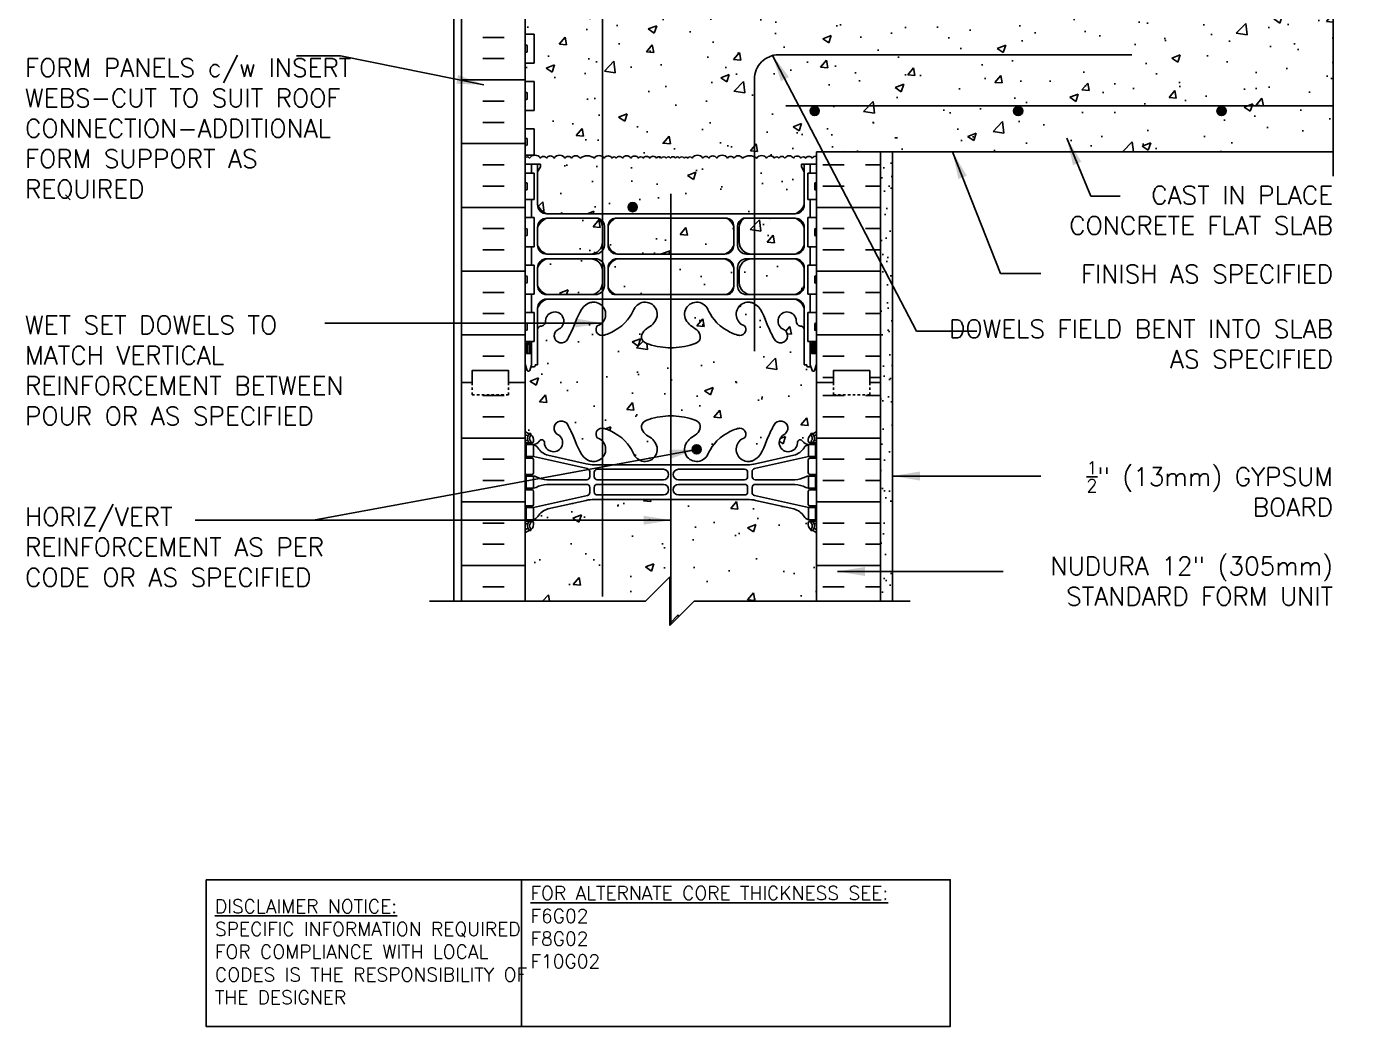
# Model space of a CAD drawing. Header units: inches. Extents: x 103.7 to 158.5, y 81.8 to 152.6.
# Drawn here: x 103.7 to 158.5, y 81.8 to 122.9 of the extents above; entities that cross this region are included whole.
import ezdxf

# ---------------------------------------------------------------- set-up
doc = ezdxf.new("R2010")
doc.units = ezdxf.units.IN
doc.header["$LTSCALE"] = 0.5
doc.header["$MEASUREMENT"] = 0
doc.linetypes.add('DASHED2', pattern=[0.375, 0.25, -0.125])
for name, color, linetype in [('HATCH', 12, 'Continuous'), ('line25', 2, 'Continuous'), ('LINE3', 3, 'Continuous'), ('LINE50', 5, 'Continuous'), ('LINE9', 9, 'Continuous'), ('TEXT', 4, 'Continuous'), ('Web_Edge', 9, 'Continuous')]:
    doc.layers.add(name, color=color, linetype=linetype)
doc.styles.add('DIM', font='romans.shx', dxfattribs={"width": 0.7})
doc.styles.add('ROMANS', font='romans.shx', dxfattribs={"height": 0.75})
doc.styles.get("Standard").update_dxf_attribs({"font": 'romans.shx', "height": 0.75})
doc.dimstyles.new('ext_12', dxfattribs={"dimscale": 12, "dimtxt": 0.09375, "dimasz": 0.09375, "dimexe": 0.09375, "dimexo": 0.0625, "dimgap": 0.0625, "dimtad": 1, "dimdec": 1, "dimzin": 3, "dimdsep": 46, "dimlunit": 4, "dimtxsty": 'DIM', "dimcen": 0.09, "dimdle": 0.09375, "dimclrt": 4, "dimadec": 0, "dimazin": 0, "dimtfac": 1, "dimtdec": 1, "dimtmove": 2, "dimatfit": 3, "dimfxl": 1, "dimfrac": 2, "dimtolj": 1, "dimtzin": 0, "dimarcsym": 0})

msp = doc.modelspace()

# ---------------------------------------------------------------- hatches: boundary and pattern name
at = {"layer": 'HATCH'}
h = msp.add_hatch(dxfattribs=at)
h.set_pattern_fill('INSUL', color=256, scale=7, style=0)
h.paths.add_polyline_path([(124.247, 117.284), (124.247, 126.284), (123.56, 126.284), (123.56, 125.784), (122.06, 125.784), (122.06, 126.284), (121.622, 126.284), (121.622, 108.284), (122.06, 108.284), (122.06, 108.784), (123.56, 108.784), (123.56, 108.284), (124.247, 108.284), (124.247, 109.013), (124.247, 109.013), (124.247, 110.413)])
h.paths.add_polyline_path([(138.872, 117.784), (136.247, 117.784), (136.247, 108.284), (136.935, 108.284), (136.935, 108.784), (138.435, 108.784), (138.435, 108.284), (138.872, 108.284)])
h = msp.add_hatch(dxfattribs=at)
h.set_pattern_fill('AR-CONC', color=256, scale=0.5)
h.paths.add_polyline_path([(136.247, 102.092, 0.088415), (136.101, 102.189), (136.011, 102.189), (136.011, 102.231, -0.249069), (135.901, 102.438), (135.901, 102.506, -0.414214), (135.964, 102.568), (136.011, 102.568), (136.011, 102.638), (135.906, 102.638, -0.168672), (135.72, 102.788, 0.17445), (135.313, 103.084), (133.732, 103.437, 0.054974), (133.405, 103.473), (130.247, 103.473), (127.089, 103.473, 0.054974), (126.762, 103.437), (125.181, 103.084, 0.17445), (124.774, 102.788, -0.168672), (124.588, 102.638), (124.483, 102.638), (124.483, 102.568), (124.531, 102.568, -0.414214), (124.593, 102.506), (124.593, 102.438, -0.249069), (124.483, 102.231), (124.483, 102.189), (124.393, 102.189, 0.088416), (124.247, 102.092), (124.247, 99.284), (129.203, 99.284), (130.203, 100.284), (130.203, 98.284), (131.203, 99.284), (136.247, 99.284)])
edge = h.paths.add_edge_path()
edge.add_line((136.247, 108.284), (136.247, 109.044))
edge.add_line((136.247, 109.044), (136.162, 108.783))
edge.add_arc((136.112, 108.81), 0.0567, 208.0725, 331.9275, ccw=False)
edge.add_line((136.062, 108.783), (136.013, 108.933))
edge.add_line((136.013, 108.933), (135.887, 108.933))
edge.add_arc((135.887, 108.983), 0.05, 180, 270, ccw=False)
edge.add_line((135.837, 108.983), (135.837, 109.013))
edge.add_line((135.837, 109.013), (135.737, 109.013))
edge.add_line((135.737, 109.013), (135.737, 110.503))
edge.add_arc((135.563, 110.426), 0.19, 23.6297, 85.6939)
edge.add_arc((135.606, 110.814), 0.2, 172.8929, 261.6212, ccw=False)
edge.add_arc((135.033, 110.82), 0.375, 2.9237, 239.8675)
edge.add_arc((134.759, 110.215), 0.293, -154.2016, 73.0731, ccw=False)
edge.add_spline(control_points=[(134.495, 110.087), (134.409, 110.254), (134.156, 110.744), (133.962, 111.425), (133.636, 111.555)], knot_values=[0, 0, 0, 0, 0.579211, 1.703896, 1.703896, 1.703896, 1.703896], degree=3, periodic=0)
edge.add_spline(control_points=[(133.636, 111.555), (133.587, 111.575), (133.532, 111.588), (133.476, 111.596)], knot_values=[1.703896, 1.703896, 1.703896, 1.703896, 1.875321, 1.875321, 1.875321, 1.875321], degree=3, periodic=0)
edge.add_arc((133.435, 111.098), 0.5, 85.2926, 251.7937)
edge.add_arc((133.088, 110.473), 0.242, -90, 38.2327, ccw=False)
edge.add_spline(control_points=[(133.088, 110.231), (132.967, 110.229), (132.148, 110.58), (131.903, 111.028), (131.763, 111.308)], knot_values=[0.038125, 0.038125, 0.038125, 0.038125, 0.320663, 1.237398, 1.237398, 1.237398, 1.237398], degree=3, periodic=0)
edge.add_arc((131.31, 111.098), 0.5, 24.819, 224.1875)
edge.add_spline(control_points=[(130.951, 110.749), (131.059, 110.586), (131.419, 110.496), (131.495, 110), (130.947, 109.764), (130.543, 109.736), (130.247, 109.715)], knot_values=[0.229407, 0.229407, 0.229407, 0.229407, 0.844432, 1.128849, 1.464331, 2.389004, 2.389004, 2.389004, 2.389004], degree=3, periodic=0)
edge.add_spline(control_points=[(130.247, 109.715), (129.951, 109.736), (129.547, 109.764), (128.999, 110), (129.075, 110.496), (129.435, 110.586), (129.543, 110.749)], knot_values=[0.229407, 0.229407, 0.229407, 0.229407, 1.15408, 1.489562, 1.773979, 2.389004, 2.389004, 2.389004, 2.389004], degree=3, periodic=0)
edge.add_arc((129.185, 111.098), 0.5, 315.8125, 515.181)
edge.add_spline(control_points=[(128.731, 111.308), (128.591, 111.028), (128.346, 110.58), (127.527, 110.229), (127.406, 110.231)], knot_values=[0.038125, 0.038125, 0.038125, 0.038125, 0.95486, 1.237398, 1.237398, 1.237398, 1.237398], degree=3, periodic=0)
edge.add_arc((127.406, 110.473), 0.242, 141.7673, 270, ccw=False)
edge.add_arc((127.06, 111.098), 0.5, 288.2063, 454.7074)
edge.add_spline(control_points=[(127.019, 111.596), (126.962, 111.588), (126.908, 111.575), (126.858, 111.555)], knot_values=[1.703896, 1.703896, 1.703896, 1.703896, 1.875321, 1.875321, 1.875321, 1.875321], degree=3, periodic=0)
edge.add_spline(control_points=[(126.858, 111.555), (126.532, 111.425), (126.338, 110.744), (126.085, 110.254), (125.999, 110.087)], knot_values=[0, 0, 0, 0, 1.124685, 1.703896, 1.703896, 1.703896, 1.703896], degree=3, periodic=0)
edge.add_arc((125.735, 110.215), 0.293, 106.9269, 334.2016, ccw=False)
edge.add_arc((125.461, 110.82), 0.375, 300.1325, 537.0763)
edge.add_arc((124.888, 110.814), 0.2, -81.62, 7.1071, ccw=False)
edge.add_arc((124.931, 110.426), 0.19, 94.3036, 156.3684)
edge.add_line((124.757, 110.503), (124.757, 109.013))
edge.add_line((124.757, 109.013), (124.657, 109.013))
edge.add_line((124.657, 109.013), (124.657, 108.983))
edge.add_arc((124.607, 108.983), 0.05, -90, 0, ccw=False)
edge.add_line((124.607, 108.933), (124.481, 108.933))
edge.add_line((124.481, 108.933), (124.432, 108.783))
edge.add_arc((124.382, 108.81), 0.0567, 208.0725, 331.9275, ccw=False)
edge.add_line((124.332, 108.783), (124.247, 109.044))
edge.add_line((124.247, 109.044), (124.247, 108.284))
edge.add_line((124.247, 108.284), (124.247, 106.284))
edge.add_arc((124.593, 106.645), 0.5, 226.2109, 246.4218)
edge.add_line((124.393, 106.187), (124.483, 106.187))
edge.add_line((124.483, 106.187), (124.483, 106.145))
edge.add_arc((124.343, 105.938), 0.25, 0, 55.9442, ccw=False)
edge.add_line((124.593, 105.938), (124.593, 105.871))
edge.add_arc((124.531, 105.871), 0.0625, -90, 0, ccw=False)
edge.add_line((124.531, 105.808), (124.483, 105.808))
edge.add_line((124.483, 105.808), (124.483, 105.738))
edge.add_line((124.483, 105.738), (124.588, 105.738))
edge.add_arc((124.551, 106.088), 0.352, 276.1291, 321.5331)
edge.add_arc((124.928, 105.82), 0.113, -12.1844, 154.0569, ccw=False)
edge.add_arc((125.413, 105.815), 0.375, 182.9237, 419.8675)
edge.add_arc((125.733, 106.408), 0.3, 27.597, 243.9425, ccw=False)
edge.add_spline(control_points=[(125.999, 106.547), (126.085, 106.381), (126.338, 105.891), (126.532, 105.21), (126.858, 105.079)], knot_values=[0, 0, 0, 0, 0.579211, 1.703896, 1.703896, 1.703896, 1.703896], degree=3, periodic=0)
edge.add_spline(control_points=[(126.858, 105.079), (126.908, 105.059), (126.962, 105.047), (127.019, 105.038)], knot_values=[1.703896, 1.703896, 1.703896, 1.703896, 1.875321, 1.875321, 1.875321, 1.875321], degree=3, periodic=0)
edge.add_arc((127.06, 105.537), 0.5, 265.2926, 431.7937)
edge.add_arc((127.406, 106.161), 0.242, 90, 218.2327, ccw=False)
edge.add_spline(control_points=[(127.406, 106.404), (127.527, 106.405), (128.346, 106.054), (128.591, 105.607), (128.731, 105.327)], knot_values=[0.038125, 0.038125, 0.038125, 0.038125, 0.320663, 1.237398, 1.237398, 1.237398, 1.237398], degree=3, periodic=0)
edge.add_arc((129.185, 105.537), 0.5, 204.819, 404.1875)
edge.add_spline(control_points=[(129.543, 105.885), (129.435, 106.048), (129.075, 106.139), (128.999, 106.634), (129.547, 106.87), (129.951, 106.899), (130.247, 106.92)], knot_values=[0.229407, 0.229407, 0.229407, 0.229407, 0.844432, 1.128849, 1.464331, 2.389004, 2.389004, 2.389004, 2.389004], degree=3, periodic=0)
edge.add_spline(control_points=[(130.247, 106.92), (130.543, 106.899), (130.947, 106.87), (131.495, 106.634), (131.419, 106.139), (131.059, 106.048), (130.951, 105.885)], knot_values=[0.229407, 0.229407, 0.229407, 0.229407, 1.15408, 1.489562, 1.773979, 2.389004, 2.389004, 2.389004, 2.389004], degree=3, periodic=0)
edge.add_arc((131.31, 105.537), 0.5, 135.8125, 335.181)
edge.add_spline(control_points=[(131.763, 105.327), (131.903, 105.607), (132.148, 106.054), (132.967, 106.405), (133.088, 106.404)], knot_values=[0.038125, 0.038125, 0.038125, 0.038125, 0.95486, 1.237398, 1.237398, 1.237398, 1.237398], degree=3, periodic=0)
edge.add_arc((133.088, 106.161), 0.242, -38.2327, 90, ccw=False)
edge.add_arc((133.435, 105.537), 0.5, 108.2063, 274.7074)
edge.add_spline(control_points=[(133.476, 105.038), (133.532, 105.047), (133.587, 105.059), (133.636, 105.079)], knot_values=[1.703896, 1.703896, 1.703896, 1.703896, 1.875321, 1.875321, 1.875321, 1.875321], degree=3, periodic=0)
edge.add_spline(control_points=[(133.636, 105.079), (133.962, 105.21), (134.156, 105.891), (134.409, 106.381), (134.495, 106.547)], knot_values=[0, 0, 0, 0, 1.124685, 1.703896, 1.703896, 1.703896, 1.703896], degree=3, periodic=0)
edge.add_arc((134.761, 106.408), 0.3, -63.9425, 153.16, ccw=False)
edge.add_arc((135.081, 105.815), 0.375, 120.1325, 357.0763)
edge.add_arc((135.566, 105.82), 0.113, 25.9431, 192.1844, ccw=False)
edge.add_arc((135.944, 106.088), 0.352, 218.4669, 263.8709)
edge.add_line((135.906, 105.738), (136.011, 105.738))
edge.add_line((136.011, 105.738), (136.011, 105.808))
edge.add_line((136.011, 105.808), (135.964, 105.808))
edge.add_arc((135.964, 105.871), 0.0625, 180, 270, ccw=False)
edge.add_line((135.901, 105.871), (135.901, 105.938))
edge.add_arc((136.151, 105.938), 0.25, 124.0558, 180, ccw=False)
edge.add_line((136.011, 106.145), (136.011, 106.187))
edge.add_line((136.011, 106.187), (136.101, 106.187))
edge.add_arc((135.901, 106.645), 0.5, 293.5782, 313.789)
edge.add_line((136.247, 106.284), (136.247, 108.284))
h.paths.add_polyline_path([(157.512, 123.253), (158.512, 124.253), (156.512, 124.253), (157.512, 125.253), (157.512, 125.784), (138.185, 125.784), (136.935, 125.784, 0.550158), (136.463, 125.79, 0.520567), (136.149, 125.79, 0.520567), (135.838, 125.79, 0.520567), (135.547, 125.79, 0.520567), (135.397, 125.79, 0.520567), (135.051, 125.79, 0.520567), (134.654, 125.79, 0.520567), (134.437, 125.79, 0.520567), (133.98, 125.79, 0.520567), (133.664, 125.79, 0.520567), (133.156, 125.79, 0.520567), (132.456, 125.79, 0.520567), (131.938, 125.79, 0.520567), (131.334, 125.79, 0.520567), (130.721, 125.79, 0.520567), (130.071, 125.79, 0.520567), (129.435, 125.79, 0.520567), (128.822, 125.79, 0.520567), (128.115, 125.79, 0.520567), (127.408, 125.79, 0.520567), (126.455, 125.79, 0.520567), (125.818, 125.79, 0.520567), (125.101, 125.79, 0.520567), (124.47, 125.79, 0.228601), (124.247, 125.915), (124.247, 124.589), (124.612, 124.589), (124.612, 123.389), (124.247, 123.389), (124.247, 122.639), (124.612, 122.639), (124.612, 121.439), (124.247, 121.439), (124.247, 120.689), (124.612, 120.689), (124.612, 119.489), (124.247, 119.489), (124.247, 118.739), (124.612, 118.739), (124.612, 117.648, -0.28381), (124.874, 117.534, -0.520567), (125.119, 117.534, -0.520567), (125.443, 117.534, -0.520567), (125.885, 117.534, -0.520567), (126.151, 117.534, -0.520567), (126.505, 117.534, -0.312003), (127.095, 117.534, -0.520567), (127.494, 117.534, -0.520567), (127.826, 117.534, -0.520567), (127.997, 117.534, -0.520567), (128.25, 117.534, -0.520567), (128.598, 117.534, -0.520567), (128.908, 117.534, -0.520567), (129.106, 117.534, -0.520567), (129.373, 117.534, -0.520567), (129.653, 117.534, -0.520567), (129.859, 117.534, -0.520567), (130.054, 117.534, -0.520567), (130.23, 117.534, -0.520567), (130.441, 117.534, -0.520567), (130.606, 117.534, -0.520567), (130.788, 117.534, -0.520567), (130.937, 117.534, -0.5218), (131.118, 117.534, -0.520567), (131.564, 117.534, -0.520567), (131.809, 117.534, -0.520567), (132.133, 117.534, -0.520567), (132.575, 117.534, -0.520567), (132.84, 117.534, -0.520567), (133.195, 117.534, -0.312003), (133.784, 117.534, -0.520567), (134.184, 117.534, -0.520567), (134.516, 117.534, -0.520567), (134.687, 117.534, -0.520567), (134.939, 117.534, -0.520567), (135.288, 117.534, -0.520567), (135.597, 117.534, -0.520567), (135.795, 117.534, -0.520567), (136.062, 117.534, -0.315632), (136.247, 117.602), (136.247, 117.784), (157.512, 117.784)])
h = msp.add_hatch(dxfattribs=at)
h.set_pattern_fill('AR-CONC', color=256, scale=0.5)
h.set_pattern_definition([(50, (-40.2826, 0), (3.5863, -0.31376), [0.375, -4.125]), (355, (-40.2826, 0), (-0.693757, 3.76096), [0.3, -3.3]), (100.4514, (-39.9837, -0.026), (2.892544, 3.4472), [0.3187, -3.50571]), (46.1842, (-40.2826, 1), (5.33621, -0.8276), [0.5625, -6.1875]), (96.6356, (-39.838, 0.931), (4.67331, 4.87059), [0.47805, -5.25857]), (351.1842, (-40.2826, 1), (4.67331, 4.8706), [0.45, -4.95]), (21, (-39.7826, 0.75), (2.984535, -2.013094), [0.375, -4.125]), (326, (-39.7826, 0.75), (1.216577, 3.62575), [0.3, -3.3]), (71.4514, (-39.534, 0.5822), (4.20111, 1.612656), [0.3187, -3.50571]), (37.5, (-40.2826, 0), (0.060799, 1.664469), [0, -3.26, 0, -3.35, 0, -3.3125]), (7.5, (-40.2826, 0), (1.315348, 1.972059), [0, -1.91, 0, -3.185, 0, -1.2625]), (327.5, (-41.3976, 0), (2.669112, -0.112774), [0, -1.25, 0, -3.9, 0, -5.175]), (317.5, (-41.8976, 0), (2.91593, 0.500525), [0, -1.625, 0, -2.59, 0, -3.675])])
h.paths.add_polyline_path([(135.737, 117.284), (136.247, 117.284), (136.247, 117.602, 0.315632), (136.062, 117.534, 0.520567), (135.795, 117.534, 0.520567), (135.597, 117.534, 0.520567), (135.288, 117.534, 0.520567), (134.939, 117.534, 0.520567), (134.687, 117.534, 0.520567), (134.516, 117.534, 0.520567), (134.184, 117.534, 0.520567), (133.784, 117.534, 0.312003), (133.195, 117.534, 0.520567), (132.84, 117.534, 0.520567), (132.575, 117.534, 0.520567), (132.133, 117.534, 0.520567), (131.809, 117.534, 0.520567), (131.564, 117.534, 0.520567), (131.118, 117.534, 0.5218), (130.937, 117.534, 0.520567), (130.788, 117.534, 0.520567), (130.606, 117.534, 0.520567), (130.441, 117.534, 0.520567), (130.23, 117.534, 0.520567), (130.054, 117.534, 0.520567), (129.859, 117.534, 0.520567), (129.653, 117.534, 0.520567), (129.373, 117.534, 0.520567), (129.106, 117.534, 0.520567), (128.908, 117.534, 0.520567), (128.598, 117.534, 0.520567), (128.25, 117.534, 0.520567), (127.997, 117.534, 0.520567), (127.826, 117.534, 0.520567), (127.494, 117.534, 0.520567), (127.095, 117.534, 0.312003), (126.505, 117.534, 0.520567), (126.151, 117.534, 0.520567), (125.885, 117.534, 0.520567), (125.443, 117.534, 0.520567), (125.119, 117.534, 0.520567), (124.874, 117.534, 0.520567), (124.429, 117.534, 0.5218), (124.247, 117.534), (124.247, 117.284), (124.757, 117.284), (124.757, 115.614, 0.412864), (125.132, 115.24), (135.362, 115.24, 0.414225), (135.737, 115.615)])
h = msp.add_hatch(dxfattribs=at)
h.set_pattern_fill('AR-SAND', color=256, scale=0.5, style=0)
h.set_pattern_definition([(37.5, (-92.5193, -12.13566), (-0.0314967, 0.9634119), [0, -0.76, 0, -0.85, 0, -0.8125]), (7.5, (-92.5193, -12.1357), (0.8848884, 1.411073), [0, -0.41, 0, -0.685, 0, -0.2625]), (327.5, (-93.1343, -12.1357), (1.557071, 0.0028295), [0, -0.25, 0, -0.9, 0, -1.175]), (317.5, (-93.1343, -12.1357), (1.503063, 0.438838), [0, -0.125, 0, -0.59, 0, -0.675])])
h.paths.add_polyline_path([(139.372, 117.784), (138.872, 117.784), (138.872, 117.31), (139.372, 117.31)])
h.paths.add_polyline_path([(139.372, 102.284), (138.872, 102.284), (138.872, 117.284), (139.372, 117.284)])
h.paths.add_polyline_path([(138.872, 99.284), (139.372, 99.284), (139.372, 102.197), (138.872, 102.197)])
h = msp.add_hatch(dxfattribs=at)
h.set_pattern_fill('AR-CONC', color=256, scale=0.5)
h.paths.add_polyline_path([(127.432, 112.893, 0.410093), (126.932, 113.386), (125.132, 113.386, 0.225652), (124.757, 113.011), (124.757, 112.285, 0.225652), (125.132, 111.91), (126.932, 111.91, 0.406005), (127.432, 112.396)])
h.paths.add_polyline_path([(127.238, 115.053), (125.132, 115.053, 0.225652), (124.757, 114.678), (124.757, 113.952, 0.225652), (125.132, 113.577), (126.932, 113.577, 0.418521), (127.432, 114.084), (127.432, 114.667), (127.432, 114.683, 0.237574)])
h.paths.add_polyline_path([(130.247, 115.053), (127.958, 115.053, 0.185301), (127.66, 114.72), (127.66, 113.952, 0.225652), (128.035, 113.577), (130.247, 113.577)])
h.paths.add_polyline_path([(128.484, 114.782, -1), (128.859, 114.782, -1)], flags=16)
h.paths.add_polyline_path([(132.835, 114.72, 0.185301), (132.536, 115.053), (130.247, 115.053), (130.247, 113.577), (132.46, 113.577, 0.225652), (132.835, 113.952)])
h.paths.add_polyline_path([(132.835, 112.243), (132.835, 113.011, 0.225652), (132.46, 113.386), (130.247, 113.386), (130.247, 111.91), (132.536, 111.91, 0.185301)])
h.paths.add_polyline_path([(130.247, 113.386), (128.035, 113.386, 0.225652), (127.66, 113.011), (127.66, 112.243, 0.185301), (127.958, 111.91), (130.247, 111.91)])
h.paths.add_polyline_path([(133.682, 113.386), (133.562, 113.386, 0.418521), (133.062, 112.879), (133.062, 112.396, 0.406005), (133.562, 111.91), (133.682, 111.91)])
h.paths.add_polyline_path([(133.682, 115.053), (133.256, 115.053, 0.24677), (133.062, 114.667), (133.062, 114.07, 0.410093), (133.562, 113.577), (133.682, 113.577)])
h.paths.add_polyline_path([(135.737, 114.678, 0.225652), (135.362, 115.053), (133.682, 115.053), (133.682, 113.577), (135.362, 113.577, 0.225652), (135.737, 113.952)])
h.paths.add_polyline_path([(135.737, 113.011, 0.225652), (135.362, 113.386), (133.682, 113.386), (133.682, 111.91), (135.362, 111.91, 0.225652), (135.737, 112.285)])
h = msp.add_hatch(dxfattribs=at)
h.set_pattern_fill('INSUL', color=256, scale=7, style=0)
h.set_pattern_definition([(0, (0, -14.75), (0, 2.625), []), (0, (0, -13.875), (0, 2.625), [0.875, -0.875]), (0, (0, -13), (0, 2.625), [0.875, -0.875])])
h.paths.add_polyline_path([(136.247, 99.284), (138.872, 99.284), (138.872, 108.284), (138.435, 108.284), (138.435, 107.784), (136.935, 107.784), (136.935, 108.284), (136.247, 108.284)])
h.paths.add_polyline_path([(121.622, 99.284), (124.247, 99.284), (124.247, 106.156), (124.247, 107.556), (124.247, 108.284), (123.56, 108.284), (123.56, 107.784), (122.06, 107.784), (122.06, 108.284), (121.622, 108.284)])
at = {"layer": 'LINE3'}
for points in [[(136.357, 119.472, 1), (135.982, 119.472, 1)], [(144.732, 119.472, 1), (144.357, 119.472, 1)], [(153.107, 119.472, 1), (152.732, 119.472, 1)], [(128.859, 115.513, 1), (128.484, 115.513, 1)], [(131.497, 105.537, 1), (131.122, 105.537, 1)]]:
    msp.add_hatch(color=256, dxfattribs=at).paths.add_polyline_path(points)

# ---------------------------------------------------------------- linework, layer by layer
at = {"layer": 'HATCH'}
for points in [[(130.937, 117.534, 0.520567), (130.788, 117.534, 0.520567), (130.606, 117.534, 0.520567), (130.441, 117.534, 0.520567), (130.23, 117.534, 0.520567), (130.054, 117.534, 0.520567), (129.859, 117.534, 0.520567), (129.653, 117.534, 0.520567), (129.373, 117.534, 0.520567), (129.106, 117.534, 0.520567), (128.908, 117.534, 0.520567), (128.598, 117.534, 0.520567), (128.25, 117.534, 0.520567), (127.997, 117.534, 0.520567), (127.826, 117.534, 0.520567), (127.494, 117.534, 0.520567), (127.095, 117.534, 0.312003), (126.505, 117.534, 0.520567), (126.151, 117.534, 0.520567), (125.885, 117.534, 0.520567), (125.443, 117.534, 0.520567), (125.119, 117.534, 0.520567), (124.874, 117.534, 0.520567), (124.429, 117.534, 0.5218), (124.247, 117.534)], [(136.247, 117.602, 0.315633), (136.062, 117.534, 0.520567), (135.795, 117.534, 0.520567), (135.597, 117.534, 0.520567), (135.288, 117.534, 0.520567), (134.939, 117.534, 0.520567), (134.687, 117.534, 0.520567), (134.516, 117.534, 0.520567), (134.184, 117.534, 0.520567), (133.784, 117.534, 0.312003), (133.195, 117.534, 0.520567), (132.84, 117.534, 0.520567), (132.575, 117.534, 0.520567), (132.133, 117.534, 0.520567), (131.809, 117.534, 0.520567), (131.564, 117.534, 0.520567), (131.118, 117.534, 0.5218), (130.937, 117.534)]]:
    msp.add_lwpolyline(points, format="xyb", dxfattribs=at)
at = {"layer": 'line25'}
for p, q in [((124.247, 108.284), (124.247, 126.284)), ((124.247, 122.639), (124.612, 122.639)), ((124.612, 121.439), (124.612, 122.639)), ((124.247, 121.439), (124.612, 121.439)), ((124.247, 120.689), (124.612, 120.689)), ((124.612, 119.489), (124.612, 120.689)), ((124.247, 119.489), (124.612, 119.489)), ((124.247, 118.739), (124.612, 118.739)), ((124.612, 118.739), (124.612, 117.659)), ((124.247, 117.659), (124.612, 117.659)), ((136.247, 117.784), (136.247, 108.284)), ((136.247, 108.284), (136.247, 117.784)), ((136.247, 117.784), (157.512, 117.784)), ((124.247, 116.909), (124.612, 116.909)), ((124.612, 115.829), (124.612, 116.909)), ((136.247, 116.909), (135.882, 116.909)), ((135.882, 115.829), (135.882, 116.909)), ((124.247, 116.259), (124.247, 116.479)), ((124.247, 116.424), (124.247, 116.424)), ((124.247, 116.314), (124.247, 116.314)), ((124.287, 116.519), (124.287, 116.519)), ((124.287, 116.219), (124.287, 116.219)), ((124.327, 116.259), (124.327, 116.479)), ((136.167, 116.259), (136.167, 116.479)), ((136.207, 116.519), (136.207, 116.519)), ((136.207, 116.219), (136.207, 116.219)), ((136.247, 116.259), (136.247, 116.479)), ((136.247, 116.424), (136.247, 116.424)), ((136.247, 116.314), (136.247, 116.314)), ((124.247, 115.829), (124.612, 115.829)), ((136.247, 115.829), (135.882, 115.829)), ((124.247, 115.079), (124.612, 115.079)), ((124.612, 115.079), (124.612, 113.879)), ((136.247, 115.079), (135.882, 115.079)), ((135.882, 115.079), (135.882, 113.879)), ((124.247, 114.589), (124.247, 114.369)), ((124.247, 114.534), (124.247, 114.534)), ((124.287, 114.629), (124.287, 114.629)), ((124.327, 114.589), (124.327, 114.369)), ((136.167, 114.589), (136.167, 114.369)), ((136.207, 114.629), (136.207, 114.629)), ((136.247, 114.589), (136.247, 114.369)), ((136.247, 114.534), (136.247, 114.534)), ((124.247, 114.424), (124.247, 114.424)), ((124.287, 114.329), (124.287, 114.329)), ((136.207, 114.329), (136.207, 114.329)), ((136.247, 114.424), (136.247, 114.424)), ((124.247, 113.879), (124.612, 113.879)), ((136.247, 113.879), (135.882, 113.879)), ((124.247, 113.129), (124.612, 113.129)), ((124.612, 113.129), (124.612, 111.929)), ((136.247, 113.129), (135.882, 113.129)), ((135.882, 113.129), (135.882, 111.929)), ((124.247, 112.639), (124.247, 112.419)), ((124.247, 112.584), (124.247, 112.584)), ((124.247, 112.474), (124.247, 112.474)), ((124.287, 112.379), (124.287, 112.379)), ((124.327, 112.639), (124.327, 112.419)), ((136.167, 112.639), (136.167, 112.419)), ((136.207, 112.379), (136.207, 112.379)), ((136.247, 112.639), (136.247, 112.419)), ((136.247, 112.584), (136.247, 112.584)), ((136.247, 112.474), (136.247, 112.474)), ((124.247, 111.929), (124.612, 111.929)), ((136.247, 111.929), (135.882, 111.929)), ((124.247, 111.179), (124.612, 111.179)), ((124.247, 110.689), (124.247, 110.469)), ((124.287, 110.729), (124.287, 110.729)), ((124.327, 110.689), (124.327, 110.469)), ((124.612, 111.179), (124.612, 109.979)), ((136.247, 111.179), (135.882, 111.179)), ((135.882, 111.179), (135.882, 109.979)), ((136.167, 110.689), (136.167, 110.469)), ((136.207, 110.729), (136.207, 110.729)), ((136.247, 110.689), (136.247, 110.469)), ((124.247, 110.634), (124.247, 110.634)), ((124.247, 110.524), (124.247, 110.524)), ((124.287, 110.429), (124.287, 110.429)), ((136.207, 110.429), (136.207, 110.429)), ((136.247, 110.634), (136.247, 110.634)), ((136.247, 110.524), (136.247, 110.524)), ((124.247, 109.979), (124.612, 109.979)), ((136.247, 109.979), (135.882, 109.979)), ((124.247, 108.284), (124.247, 99.284)), ((136.247, 99.284), (136.247, 108.284))]:
    msp.add_line(p, q, dxfattribs=at)
for centre, start, end in [((124.287, 116.479), 90, 180), ((124.287, 116.259), 180, 270), ((124.287, 116.479), 360, 90), ((124.287, 116.259), 270, 0), ((136.207, 116.479), 90, 180), ((136.207, 116.259), 180, 270), ((136.207, 116.479), 0, 90), ((136.207, 116.259), 270, 0), ((124.287, 114.589), 90, 180), ((124.287, 114.589), 0, 90), ((136.207, 114.589), 90, 180), ((136.207, 114.589), 360, 90), ((124.287, 114.369), 180, 270), ((124.287, 114.369), 270, 0), ((136.207, 114.369), 180, 270), ((136.207, 114.369), 270, 0), ((124.287, 112.639), 90, 180), ((124.287, 112.419), 180, 270), ((124.287, 112.639), 0, 90), ((124.287, 112.419), 270, 0), ((136.207, 112.639), 90, 180), ((136.207, 112.419), 180, 270), ((136.207, 112.639), 360, 90), ((136.207, 112.419), 270, 0), ((124.287, 110.689), 90, 180), ((124.287, 110.689), 0, 90), ((136.207, 110.689), 90, 180), ((136.207, 110.689), 360, 90), ((124.287, 110.469), 180, 270), ((124.287, 110.469), 270, 0), ((136.207, 110.469), 180, 270), ((136.207, 110.469), 270, 0)]:
    msp.add_arc(centre, 0.04, start, end, dxfattribs=at)
at = {"layer": 'LINE3'}
for p, q in [((127.436, 99.481), (127.436, 135.604)), ((157.512, 119.69), (134.973, 119.69)), ((130.247, 98.329), (130.247, 116.054))]:
    msp.add_line(p, q, dxfattribs=at)
at = {"layer": 'LINE3', "linetype": 'Continuous'}
msp.add_lwpolyline([(133.682, 109.577), (133.682, 120.784, -0.414214), (134.682, 121.784), (149.224, 121.784)], format="xyb", dxfattribs=at)
at = {"layer": 'LINE3'}
for centre in [(136.169, 119.472), (144.544, 119.472), (152.919, 119.472), (128.671, 115.513), (131.31, 105.537)]:
    msp.add_circle(centre, 0.188, dxfattribs=at)
at = {"layer": 'LINE50'}
for p, q in [((121.622, 126.284), (121.622, 108.284)), ((138.872, 117.784), (138.872, 108.284)), ((121.622, 99.284), (121.622, 108.284)), ((138.872, 99.284), (138.872, 108.284))]:
    msp.add_line(p, q, dxfattribs=at)
for points in [[(121.622, 108.284), (122.06, 108.284), (122.06, 108.784), (123.56, 108.784), (123.56, 108.284), (124.247, 108.284)], [(121.622, 108.284), (122.06, 108.284), (122.06, 108.784), (123.56, 108.784), (123.56, 108.284), (124.247, 108.284)], [(138.872, 108.284), (138.435, 108.284), (138.435, 108.784), (136.935, 108.784), (136.935, 108.284), (136.247, 108.284)], [(138.872, 108.284), (138.435, 108.284), (138.435, 108.784), (136.935, 108.784), (136.935, 108.284), (136.247, 108.284)]]:
    msp.add_lwpolyline(points, dxfattribs=at)
at = {"layer": 'LINE9'}
for p, q in [((121.31, 135.604), (121.31, 99.284)), ((157.512, 116.784), (157.512, 123.253)), ((124.247, 121.929), (124.247, 122.149)), ((124.247, 122.094), (124.247, 122.094)), ((124.247, 121.984), (124.247, 121.984)), ((124.287, 122.189), (124.287, 122.189)), ((124.327, 121.929), (124.327, 122.149)), ((124.247, 119.979), (124.247, 120.199)), ((124.247, 120.144), (124.247, 120.144)), ((124.247, 120.034), (124.247, 120.034)), ((124.287, 120.239), (124.287, 120.239)), ((124.327, 119.979), (124.327, 120.199)), ((124.287, 119.939), (124.287, 119.939)), ((124.247, 118.309), (124.247, 118.089)), ((124.247, 118.254), (124.247, 118.254)), ((124.247, 118.144), (124.247, 118.144)), ((124.287, 118.349), (124.287, 118.349)), ((124.287, 118.049), (124.287, 118.049)), ((124.327, 118.309), (124.327, 118.089)), ((139.372, 117.784), (139.372, 99.284)), ((129.203, 99.284), (130.203, 100.284)), ((130.203, 98.284), (130.203, 100.284)), ((120.31, 99.284), (129.203, 99.284)), ((131.203, 99.284), (130.203, 98.284)), ((131.203, 99.284), (140.096, 99.284))]:
    msp.add_line(p, q, dxfattribs=at)
at = {"layer": 'LINE9', "linetype": 'DASHED2', "ltscale": 0.15}
for points in [[(123.56, 108.284), (123.56, 108.284), (123.56, 107.784), (122.06, 107.784), (122.06, 108.284), (122.06, 108.284)], [(138.435, 108.284), (138.435, 108.284), (138.435, 107.784), (136.935, 107.784), (136.935, 108.284), (136.935, 108.284)]]:
    msp.add_lwpolyline(points, dxfattribs=at)
at = {"layer": 'LINE9'}
for centre, start, end in [((124.287, 122.149), 90, 180), ((124.287, 121.929), 180, 270), ((124.287, 122.149), 360, 90), ((124.287, 121.929), 270, 0), ((124.287, 120.199), 90, 180), ((124.287, 120.199), 360, 90), ((124.287, 119.979), 180, 270), ((124.287, 119.979), 270, 0), ((124.287, 118.309), 90, 180), ((124.287, 118.089), 180, 270), ((124.287, 118.309), 0, 90), ((124.287, 118.089), 270, 0)]:
    msp.add_arc(centre, 0.04, start, end, dxfattribs=at)
at = {"layer": 'TEXT'}
msp.add_lwpolyline([(111.105, 87.812), (124.089, 87.812), (124.089, 81.774), (111.105, 81.774)], close=True, dxfattribs=at)
msp.add_lwpolyline([(124.089, 87.812), (141.749, 87.812), (141.749, 81.774), (124.089, 81.774)], dxfattribs=at)
at = {"layer": 'Web_Edge'}
for p, q in [((124.877, 117.284), (124.247, 117.284)), ((124.757, 117.284), (124.757, 115.615)), ((124.877, 117.284), (124.877, 117.172)), ((124.877, 117.284), (124.877, 117.172)), ((135.617, 117.284), (136.247, 117.284)), ((135.617, 117.284), (135.617, 117.172)), ((135.617, 117.284), (135.617, 117.172)), ((135.737, 117.284), (135.737, 115.615)), ((124.877, 117.172), (124.757, 116.972)), ((124.877, 117.172), (124.757, 116.972)), ((135.617, 117.172), (135.737, 116.972)), ((135.617, 117.172), (135.737, 116.972)), ((125.132, 115.24), (135.362, 115.24)), ((124.757, 114.678), (124.757, 113.952)), ((127.255, 115.053), (125.132, 115.053)), ((127.432, 114.07), (127.432, 114.667)), ((127.507, 114.708), (127.507, 113.939)), ((127.66, 114.721), (127.66, 113.952)), ((127.958, 115.053), (132.57, 115.053)), ((132.835, 114.721), (132.835, 113.952)), ((132.987, 114.708), (132.987, 113.939)), ((133.062, 114.07), (133.062, 114.667)), ((133.239, 115.053), (135.362, 115.053)), ((135.737, 114.678), (135.737, 113.952)), ((125.132, 113.577), (127.132, 113.577)), ((132.46, 113.577), (128.035, 113.577)), ((135.362, 113.577), (133.362, 113.577)), ((124.757, 112.285), (124.757, 113.011)), ((125.132, 113.386), (127.132, 113.386)), ((127.432, 112.893), (127.432, 112.396)), ((127.507, 112.272), (127.507, 113.025)), ((127.66, 112.242), (127.66, 113.011)), ((132.46, 113.386), (128.035, 113.386)), ((132.835, 112.242), (132.835, 113.011)), ((132.987, 112.272), (132.987, 113.025)), ((133.062, 112.893), (133.062, 112.396)), ((135.362, 113.386), (133.362, 113.386)), ((135.737, 112.285), (135.737, 113.011)), ((127.132, 111.91), (125.132, 111.91)), ((127.958, 111.91), (132.57, 111.91)), ((133.362, 111.91), (135.362, 111.91)), ((124.757, 111.348), (124.757, 109.013)), ((125.132, 111.723), (135.362, 111.723)), ((135.737, 111.348), (135.737, 109.013)), ((124.507, 109.013), (124.507, 109.979)), ((135.987, 109.013), (135.987, 109.979)), ((124.247, 109.044), (124.332, 108.783)), ((136.247, 109.044), (136.162, 108.783)), ((124.507, 109.013), (124.432, 108.783)), ((124.481, 108.933), (124.607, 108.933)), ((124.657, 109.013), (124.757, 109.013)), ((124.657, 109.013), (124.657, 108.983)), ((124.657, 108.983), (124.657, 108.983)), ((135.837, 109.013), (135.737, 109.013)), ((135.837, 109.013), (135.837, 108.983)), ((135.837, 108.983), (135.837, 108.983)), ((136.013, 108.933), (135.887, 108.933)), ((135.987, 109.013), (136.062, 108.783)), ((124.247, 105.908), (124.325, 105.908)), ((124.247, 105.808), (124.531, 105.808)), ((124.393, 106.187), (124.483, 106.187)), ((124.393, 105.808), (124.393, 105.738)), ((124.483, 106.187), (124.483, 106.145)), ((124.483, 105.808), (124.483, 105.738)), ((124.593, 105.938), (124.593, 105.871)), ((135.901, 105.938), (135.901, 105.871)), ((136.247, 105.808), (135.964, 105.808)), ((136.101, 106.187), (136.011, 106.187)), ((136.011, 106.187), (136.011, 106.145)), ((136.011, 105.808), (136.011, 105.738)), ((136.101, 105.808), (136.101, 105.738)), ((136.247, 105.908), (136.169, 105.908)), ((124.393, 105.238), (124.393, 105.168)), ((124.483, 105.238), (124.483, 105.168)), ((126.806, 104.742), (124.588, 105.238)), ((126.762, 104.94), (125.181, 105.293)), ((133.688, 104.742), (135.906, 105.238)), ((133.732, 104.94), (135.313, 105.293)), ((136.011, 105.238), (136.011, 105.168)), ((136.101, 105.238), (136.101, 105.168)), ((124.247, 105.168), (124.531, 105.168)), ((124.593, 105.106), (124.593, 104.571)), ((127.089, 104.904), (129.247, 104.904)), ((130.247, 104.904), (127.089, 104.904)), ((127.216, 104.717), (129.935, 104.717)), ((130.247, 104.904), (133.405, 104.904)), ((133.278, 104.717), (130.559, 104.717)), ((133.405, 104.904), (131.247, 104.904)), ((135.901, 105.106), (135.901, 104.571)), ((136.247, 105.168), (135.964, 105.168)), ((124.247, 104.508), (124.531, 104.508)), ((124.393, 104.508), (124.393, 104.438)), ((124.483, 104.508), (124.483, 104.438)), ((126.778, 104.282), (125.141, 104.282)), ((126.903, 104.407), (126.903, 104.62)), ((127.091, 104.408), (127.091, 104.592)), ((127.216, 104.283), (129.935, 104.283)), ((133.278, 104.283), (130.559, 104.283)), ((133.403, 104.408), (133.403, 104.592)), ((133.591, 104.407), (133.591, 104.62)), ((133.716, 104.282), (135.353, 104.282)), ((136.247, 104.508), (135.964, 104.508)), ((136.011, 104.508), (136.011, 104.438)), ((136.101, 104.508), (136.101, 104.438)), ((124.247, 103.868), (124.531, 103.868)), ((124.393, 103.868), (124.393, 103.938)), ((124.483, 103.868), (124.483, 103.938)), ((126.806, 103.635), (124.588, 103.138)), ((124.593, 103.271), (124.593, 103.806)), ((126.778, 104.094), (125.141, 104.094)), ((126.903, 103.969), (126.903, 103.757)), ((127.091, 103.968), (127.091, 103.784)), ((127.216, 104.093), (129.935, 104.093)), ((127.216, 103.659), (129.935, 103.659)), ((133.278, 104.093), (130.559, 104.093)), ((133.278, 103.659), (130.559, 103.659)), ((133.403, 103.968), (133.403, 103.784)), ((133.591, 103.969), (133.591, 103.757)), ((133.688, 103.635), (135.906, 103.138)), ((133.716, 104.094), (135.353, 104.094)), ((135.901, 103.271), (135.901, 103.806)), ((136.247, 103.868), (135.964, 103.868)), ((136.011, 103.868), (136.011, 103.938)), ((136.101, 103.868), (136.101, 103.938)), ((124.247, 103.208), (124.531, 103.208)), ((124.393, 103.138), (124.393, 103.208)), ((124.483, 103.138), (124.483, 103.208)), ((126.762, 103.437), (125.181, 103.084)), ((127.089, 103.473), (129.247, 103.473)), ((130.247, 103.473), (127.089, 103.473)), ((130.247, 103.473), (133.405, 103.473)), ((133.405, 103.473), (131.247, 103.473)), ((133.732, 103.437), (135.313, 103.084)), ((136.247, 103.208), (135.964, 103.208)), ((136.011, 103.138), (136.011, 103.208)), ((136.101, 103.138), (136.101, 103.208)), ((124.247, 102.568), (124.531, 102.568)), ((124.247, 102.468), (124.325, 102.468)), ((124.393, 102.568), (124.393, 102.638)), ((124.483, 102.568), (124.483, 102.638)), ((124.593, 102.438), (124.593, 102.506)), ((135.901, 102.438), (135.901, 102.506)), ((136.247, 102.568), (135.964, 102.568)), ((136.011, 102.568), (136.011, 102.638)), ((136.101, 102.568), (136.101, 102.638)), ((136.247, 102.468), (136.169, 102.468)), ((124.393, 102.189), (124.483, 102.189)), ((124.483, 102.189), (124.483, 102.231)), ((136.011, 102.189), (136.011, 102.231)), ((136.101, 102.189), (136.011, 102.189))]:
    msp.add_line(p, q, dxfattribs=at)
for points in [[(124.507, 117.284), (124.507, 116.909)], [(135.987, 117.284), (135.987, 116.909)], [(124.507, 115.829), (124.507, 115.079)], [(135.987, 115.829), (135.987, 115.079)], [(124.507, 113.879), (124.507, 113.129)], [(135.987, 113.879), (135.987, 113.129)], [(124.507, 111.929), (124.507, 111.179)], [(135.987, 111.929), (135.987, 111.179)], [(124.507, 109.979), (124.507, 109.163)], [(135.987, 109.979), (135.987, 109.163)], [(124.588, 104.188), (124.588, 104.438), (124.288, 104.438), (124.288, 104.188)], [(124.588, 104.188), (124.588, 103.938), (124.288, 103.938), (124.288, 104.188)], [(135.906, 104.188), (135.906, 104.438), (136.206, 104.438), (136.206, 104.188)], [(135.906, 104.188), (135.906, 103.938), (136.206, 103.938), (136.206, 104.188)]]:
    msp.add_lwpolyline(points, dxfattribs=at)
for points in [[(124.457, 109.923), (124.307, 109.923), (124.307, 109.483), (124.457, 109.483)], [(124.417, 109.863), (124.347, 109.863), (124.347, 109.483), (124.417, 109.483)], [(136.037, 109.923), (136.187, 109.923), (136.187, 109.483), (136.037, 109.483)], [(136.077, 109.863), (136.147, 109.863), (136.147, 109.483), (136.077, 109.483)], [(124.288, 105.238), (124.588, 105.238), (124.588, 105.738), (124.288, 105.738)], [(136.206, 105.238), (135.906, 105.238), (135.906, 105.738), (136.206, 105.738)], [(124.288, 103.138), (124.588, 103.138), (124.588, 102.638), (124.288, 102.638)], [(136.206, 103.138), (135.906, 103.138), (135.906, 102.638), (136.206, 102.638)]]:
    msp.add_lwpolyline(points, close=True, dxfattribs=at)
for centre, radius, start, end in [((125.339, 115.822), 0.618, 199.5703, 250.431), ((125.132, 115.615), 0.375, 180.0021, 269.9991), ((135.155, 115.822), 0.618, 289.569, 340.4297), ((135.362, 115.615), 0.375, 270.0009, 359.9979), ((125.339, 114.471), 0.617, 109.5682, 160.4318), ((125.132, 114.678), 0.375, 90, 180), ((126.968, 114.675), 0.464, 358.9928, 54.4406), ((127.161, 114.72), 0.346, 358.053, 74.2116), ((128.243, 114.497), 0.624, 117.0966, 159.0881), ((128.036, 114.721), 0.376, 138.3704, 179.9486), ((127.941, 114.804), 0.25, 86.1209, 138.3704), ((132.553, 114.804), 0.25, 41.6296, 93.8791), ((132.251, 114.497), 0.624, 20.9119, 62.9034), ((132.458, 114.721), 0.376, 0.0514, 41.6296), ((133.333, 114.72), 0.346, 105.7884, 181.947), ((133.526, 114.675), 0.464, 125.5594, 181.0072), ((135.155, 114.471), 0.617, 19.5682, 70.4318), ((135.362, 114.678), 0.375, 360, 90), ((126.932, 114.077), 0.5, 270, 359.1927), ((133.562, 114.077), 0.5, 180.8073, 270), ((125.339, 114.159), 0.617, 199.5682, 250.4318), ((125.132, 113.952), 0.375, 180, 270), ((127.132, 113.952), 0.375, 270, 357.9696), ((128.241, 114.159), 0.617, 199.5682, 250.4318), ((128.035, 113.952), 0.375, 180, 270), ((132.253, 114.159), 0.617, 289.5682, 340.4318), ((132.46, 113.952), 0.375, 270, 360), ((133.362, 113.952), 0.375, 182.0304, 270), ((135.155, 114.159), 0.617, 289.5682, 340.4318), ((135.362, 113.952), 0.375, 270, 0), ((125.339, 112.804), 0.617, 109.5682, 160.4318), ((125.132, 113.011), 0.375, 90, 180), ((126.932, 112.886), 0.5, 0.8073, 90), ((127.132, 113.011), 0.375, 2.0304, 90), ((128.241, 112.804), 0.617, 109.5682, 160.4318), ((128.035, 113.011), 0.375, 90, 180), ((132.253, 112.804), 0.617, 19.5682, 70.4318), ((132.46, 113.011), 0.375, 0, 90), ((133.362, 113.011), 0.375, 90, 177.9696), ((133.562, 112.886), 0.5, 90, 179.1927), ((135.155, 112.804), 0.617, 19.5682, 70.4318), ((135.362, 113.011), 0.375, 360, 90), ((126.932, 112.41), 0.5, 270, 359.1927), ((133.562, 112.41), 0.5, 180.8073, 270), ((125.339, 112.492), 0.617, 199.5682, 250.4318), ((125.132, 112.285), 0.375, 180, 270), ((127.132, 112.285), 0.375, 270, 357.9696), ((128.243, 112.466), 0.624, 200.9119, 242.9034), ((128.036, 112.242), 0.376, 180.0514, 221.6296), ((127.941, 112.16), 0.25, 221.6296, 273.8791), ((132.251, 112.466), 0.624, 297.0966, 339.0881), ((132.553, 112.16), 0.25, 266.1209, 318.3704), ((132.458, 112.242), 0.376, 318.3704, 359.9486), ((133.362, 112.285), 0.375, 182.0304, 270), ((135.155, 112.492), 0.617, 289.5682, 340.4318), ((135.362, 112.285), 0.375, 270, 0), ((125.339, 111.141), 0.618, 109.569, 160.4297), ((125.132, 111.348), 0.375, 90.0009, 179.9979), ((127.06, 111.098), 0.5, 288.2063, 113.7861), ((129.185, 111.098), 0.5, 315.8125, 155.181), ((131.31, 111.098), 0.5, 24.819, 224.1875), ((133.435, 111.098), 0.5, 66.2139, 251.7937), ((135.155, 111.141), 0.618, 19.5703, 70.431), ((135.362, 111.348), 0.375, 0.0021, 89.9991), ((124.888, 110.814), 0.2, 278.38, 7.1071), ((125.461, 110.82), 0.375, 300.1325, 177.0763), ((135.033, 110.82), 0.375, 2.9237, 239.8675), ((135.606, 110.814), 0.2, 172.8929, 261.62), ((124.931, 110.426), 0.19, 94.3036, 156.3684), ((125.735, 110.215), 0.293, 106.9269, 334.2016), ((127.406, 110.473), 0.242, 141.7673, 270), ((133.088, 110.473), 0.242, 270, 38.2327), ((134.759, 110.215), 0.293, 205.7984, 73.0731), ((135.563, 110.426), 0.19, 23.6316, 85.6964), ((124.382, 108.81), 0.0567, 208.0725, 331.9275), ((124.607, 108.983), 0.05, 270, 0), ((135.887, 108.983), 0.05, 180, 270), ((136.112, 108.81), 0.0567, 208.0725, 331.9275), ((125.733, 106.408), 0.3, 27.597, 243.9425), ((127.406, 106.161), 0.242, 90, 218.2327), ((133.088, 106.161), 0.242, 321.7673, 90), ((134.761, 106.408), 0.3, 296.0575, 152.403), ((124.593, 106.645), 0.5, 226.2109, 250.5288), ((124.593, 106.645), 0.6, 234.7832, 245.0748), ((124.325, 105.928), 0.0196, 269.4032, 15.4901), ((124.587, 105.993), 0.25, 140.1145, 222.4609), ((124.331, 106.082), 0.021, 343.464, 63.9957), ((124.429, 106.124), 0.045, 321.448, 139.1879), ((124.436, 105.854), 0.045, 222.4609, 42.4609), ((124.343, 105.938), 0.25, 0, 70.5288), ((124.587, 105.993), 0.16, 140.0001, 222.4609), ((124.531, 105.871), 0.0625, 270, 0), ((124.551, 106.088), 0.352, 276.1291, 321.5331), ((124.928, 105.82), 0.113, 347.8156, 154.0569), ((125.413, 105.815), 0.375, 182.9237, 59.8675), ((127.06, 105.537), 0.5, 246.2139, 71.7937), ((129.185, 105.537), 0.5, 204.819, 44.1875), ((131.31, 105.537), 0.5, 135.8125, 335.181), ((133.435, 105.537), 0.5, 108.2063, 293.7861), ((135.081, 105.815), 0.375, 120.1325, 357.0763), ((135.566, 105.82), 0.113, 25.9431, 192.1844), ((135.944, 106.088), 0.352, 218.4669, 263.8709), ((136.151, 105.938), 0.25, 109.4712, 180), ((135.964, 105.871), 0.0625, 180, 270), ((136.059, 105.854), 0.045, 137.5391, 317.5391), ((136.065, 106.124), 0.045, 40.8121, 218.552), ((135.907, 105.993), 0.16, 317.5391, 39.9999), ((135.901, 106.645), 0.5, 289.4712, 313.7891), ((135.907, 105.993), 0.25, 317.5391, 39.8855), ((136.163, 106.082), 0.021, 116.0043, 196.536), ((136.169, 105.928), 0.0196, 164.5099, 270.5968), ((135.901, 106.645), 0.6, 294.9252, 305.2168), ((124.466, 105.396), 0.364, 34.9775, 70.3387), ((125.389, 106.007), 0.743, 212.7919, 253.8107), ((135.105, 106.007), 0.743, 286.1893, 327.2081), ((136.028, 105.396), 0.364, 109.6613, 145.0225), ((124.531, 105.106), 0.0625, 0, 90), ((127.089, 106.404), 1.5, 257.4135, 270), ((126.778, 104.62), 0.125, 0, 77.3767), ((127.216, 104.592), 0.125, 90, 180), ((129.935, 104.5), 0.217, 270, 90), ((130.559, 104.5), 0.217, 90, 270), ((133.278, 104.592), 0.125, 0, 90), ((133.405, 106.404), 1.5, 270, 282.5865), ((133.716, 104.62), 0.125, 102.6233, 180), ((135.964, 105.106), 0.0625, 90, 180), ((124.531, 104.571), 0.0625, 270, 0), ((124.584, 104.22), 0.219, 60.4937, 88.92), ((125.23, 105.449), 1.17, 242.6365, 265.6505), ((126.778, 104.407), 0.125, 270, 0), ((127.216, 104.408), 0.125, 180, 270), ((133.278, 104.408), 0.125, 270, 360), ((133.716, 104.407), 0.125, 180, 270), ((135.265, 105.449), 1.17, 274.3495, 297.3635), ((135.91, 104.22), 0.219, 91.08, 119.5063), ((135.964, 104.571), 0.0625, 180, 270), ((124.531, 103.806), 0.0625, 0, 90), ((124.584, 104.157), 0.219, 271.08, 299.5063), ((125.23, 102.927), 1.17, 94.3495, 117.3635), ((126.778, 103.969), 0.125, 0, 90), ((126.778, 103.757), 0.125, 282.6233, 0), ((127.216, 103.968), 0.125, 90, 180), ((127.216, 103.784), 0.125, 180, 270), ((129.935, 103.876), 0.217, 270, 90), ((130.559, 103.876), 0.217, 90, 270), ((133.278, 103.968), 0.125, 0, 90), ((133.278, 103.784), 0.125, 270, 0), ((133.716, 103.969), 0.125, 90, 180), ((133.716, 103.757), 0.125, 180, 257.3767), ((135.265, 102.927), 1.17, 62.6365, 85.6505), ((135.91, 104.157), 0.219, 240.4937, 268.92), ((135.964, 103.806), 0.0625, 90, 180), ((124.531, 103.271), 0.0625, 270, 0), ((125.389, 102.37), 0.743, 106.1893, 147.2081), ((127.089, 101.973), 1.5, 90, 102.5865), ((133.405, 101.973), 1.5, 77.4135, 90), ((135.105, 102.37), 0.743, 32.7919, 73.8107), ((135.964, 103.271), 0.0625, 180, 270), ((124.325, 102.449), 0.0196, 344.5099, 90.5968), ((124.587, 102.384), 0.25, 137.5391, 219.8855), ((124.436, 102.522), 0.045, 317.5391, 137.5391), ((124.587, 102.384), 0.16, 137.5391, 219.9999), ((124.531, 102.506), 0.0625, 360, 90), ((124.466, 102.981), 0.364, 289.6613, 325.0225), ((136.028, 102.981), 0.364, 214.9775, 250.3387), ((135.964, 102.506), 0.0625, 90, 180), ((136.059, 102.522), 0.045, 42.4609, 222.4609), ((135.907, 102.384), 0.16, 320.0001, 42.4609), ((135.907, 102.384), 0.25, 320.1145, 42.4609), ((136.169, 102.449), 0.0196, 89.4032, 195.4901), ((124.593, 101.731), 0.6, 114.9252, 125.2168), ((124.593, 101.731), 0.5, 109.4712, 133.7891), ((124.331, 102.294), 0.021, 296.0043, 16.536), ((124.429, 102.253), 0.045, 220.8121, 38.552), ((124.343, 102.438), 0.25, 289.4712, 360), ((136.151, 102.438), 0.25, 180, 250.5288), ((136.065, 102.253), 0.045, 141.448, 319.1879), ((135.901, 101.731), 0.5, 46.2109, 70.5288), ((136.163, 102.294), 0.021, 163.464, 243.9957), ((135.901, 101.731), 0.6, 54.7832, 65.0748)]:
    msp.add_arc(centre, radius, start, end, dxfattribs=at)
for points, knots in [([(125.999, 110.087), (126.085, 110.254), (126.338, 110.744), (126.552, 111.493), (126.962, 111.588), (127.019, 111.596)], [0, 0, 0, 0, 0.579211, 1.703896, 1.875321, 1.875321, 1.875321, 1.875321]), ([(127.406, 110.231), (127.527, 110.229), (128.36, 110.586), (128.6, 111.043), (128.74, 111.326)], [0.038125, 0.038125, 0.038125, 0.038125, 0.320663, 1.258119, 1.258119, 1.258119, 1.258119]), ([(133.088, 110.231), (132.967, 110.229), (132.134, 110.586), (131.895, 111.043), (131.754, 111.326)], [0.038125, 0.038125, 0.038125, 0.038125, 0.320663, 1.258119, 1.258119, 1.258119, 1.258119]), ([(134.495, 110.087), (134.409, 110.254), (134.156, 110.744), (133.942, 111.493), (133.532, 111.588), (133.476, 111.596)], [0, 0, 0, 0, 0.579211, 1.703896, 1.875321, 1.875321, 1.875321, 1.875321]), ([(129.543, 110.749), (129.435, 110.586), (129.075, 110.496), (128.999, 110), (129.547, 109.764), (129.951, 109.736), (130.247, 109.715)], [0.229407, 0.229407, 0.229407, 0.229407, 0.844432, 1.128849, 1.464331, 2.389004, 2.389004, 2.389004, 2.389004]), ([(130.951, 110.749), (131.059, 110.586), (131.419, 110.496), (131.495, 110), (130.947, 109.764), (130.543, 109.736), (130.247, 109.715)], [0.229407, 0.229407, 0.229407, 0.229407, 0.844432, 1.128849, 1.464331, 2.389004, 2.389004, 2.389004, 2.389004]), ([(129.543, 105.885), (129.435, 106.048), (129.075, 106.139), (128.999, 106.634), (129.547, 106.87), (129.951, 106.899), (130.247, 106.92)], [0.229407, 0.229407, 0.229407, 0.229407, 0.844432, 1.128849, 1.464331, 2.389004, 2.389004, 2.389004, 2.389004]), ([(130.951, 105.885), (131.059, 106.048), (131.419, 106.139), (131.495, 106.634), (130.947, 106.87), (130.543, 106.899), (130.247, 106.92)], [0.229407, 0.229407, 0.229407, 0.229407, 0.844432, 1.128849, 1.464331, 2.389004, 2.389004, 2.389004, 2.389004]), ([(125.999, 106.547), (126.085, 106.381), (126.338, 105.891), (126.552, 105.141), (126.962, 105.047), (127.019, 105.038)], [0, 0, 0, 0, 0.579211, 1.703896, 1.875321, 1.875321, 1.875321, 1.875321]), ([(127.406, 106.404), (127.527, 106.405), (128.36, 106.048), (128.6, 105.591), (128.74, 105.308)], [0.038125, 0.038125, 0.038125, 0.038125, 0.320663, 1.258119, 1.258119, 1.258119, 1.258119]), ([(133.088, 106.404), (132.967, 106.405), (132.134, 106.048), (131.895, 105.591), (131.754, 105.308)], [0.038125, 0.038125, 0.038125, 0.038125, 0.320663, 1.258119, 1.258119, 1.258119, 1.258119]), ([(134.495, 106.547), (134.409, 106.381), (134.156, 105.891), (133.942, 105.141), (133.532, 105.047), (133.476, 105.038)], [0, 0, 0, 0, 0.579211, 1.703896, 1.875321, 1.875321, 1.875321, 1.875321])]:
    msp.add_open_spline(points, degree=3, knots=knots, dxfattribs=at)
for points in [[(127.091, 104.413), (127.091, 104.587)], [(133.403, 104.413), (133.403, 104.587)], [(127.091, 103.963), (127.091, 103.789)], [(133.403, 103.963), (133.403, 103.789)]]:
    msp.add_open_spline(points, degree=1, dxfattribs=at)

# ---------------------------------------------------------------- texts
at = {"layer": 'TEXT', "char_height": 0.75, "style": 'ROMANS'}
for s, insert, width, attachment_point in [('FORM PANELS c/w INSERT WEBS-CUT TO SUIT ROOF CONNECTION-ADDITIONAL\\PFORM SUPPORT AS \\PREQUIRED', (103.653, 118.72), 14.56613, 4), ('CAST IN PLACE CONCRETE FLAT SLAB', (157.512, 116.382), 12.93494, 3), ('FINISH AS SPECIFIED', (157.512, 113.131), 15.67841, 3), ('WET SET DOWELS TO MATCH VERTICAL REINFORCEMENT BETWEEN POUR OR AS SPECIFIED', (103.653, 108.787), 15.31511, 4), ('DOWELS FIELD BENT INTO SLAB AS SPECIFIED', (157.512, 110.877), 17.21743, 3), ('\\A1;{\\H0.7x;\\S1/2;}" (13mm) GYPSUM \\PBOARD', (157.512, 105.04), 17.21743, 3), ('HORIZ/VERT REINFORCEMENT AS PER CODE OR AS SPECIFIED', (103.653, 103.138), 14.36832, 1), ('NUDURA 12" (305mm) STANDARD FORM UNIT', (157.512, 101.112), 17.21743, 3)]:
    msp.add_mtext(s, dxfattribs=dict(at, insert=insert, width=width, attachment_point=attachment_point))
at = {"layer": 'TEXT', "char_height": 0.5625, "attachment_point": 4}
for s, insert, width in [('{\\LFOR ALTERNATE CORE THICKNESS SEE:\\P}F6G02\\PF8G02\\PF10G02', (124.464, 85.856), 23.33295), ('{\\LDISCLAIMER NOTICE:}\\PSPECIFIC INFORMATION REQUIRED FOR COMPLIANCE WITH LOCAL CODES IS THE RESPONSIBILITY OF THE DESIGNER', (111.472, 84.846), 14.00235)]:
    msp.add_mtext(s, dxfattribs=dict(at, insert=insert, width=width))

# ---------------------------------------------------------------- leaders
at = {"layer": 'TEXT'}
for points, override in [([(122.55, 120.551), (116.635, 121.748), (114.828, 121.748)], {"dimtad": 0}), ([(134.42, 121.784), (140.356, 110.404), (142.842, 110.404)], {"dimgap": 0.0625, "dimtad": 0}), ([(146.547, 118.35), (147.531, 115.957), (148.749, 115.957)], {"dimgap": 0.0625, "dimtad": 0}), ([(141.846, 117.784), (143.813, 112.776), (145.482, 112.776)], {"dimgap": 0.0625, "dimtad": 0}), ([(127.436, 110.74), (115.995, 110.74)], {"dimgap": 0.0625, "dimtad": 0}), ([(131.31, 105.537), (115.527, 102.62), (110.66, 102.62)], {"dimgap": 0.0625, "dimtad": 0}), ([(139.372, 104.439), (145.472, 104.439)], {"dimgap": 0.0625, "dimtad": 0}), ([(130.247, 102.62), (114.527, 102.62), (110.66, 102.62)], {"dimgap": 0.0625, "dimtad": 0}), ([(137.108, 100.507), (143.922, 100.507)], {"dimgap": 0.0625, "dimtad": 0})]:
    msp.add_leader(points, dimstyle='ext_12', override=override, dxfattribs=at)

doc.saveas('drawing.dxf')
